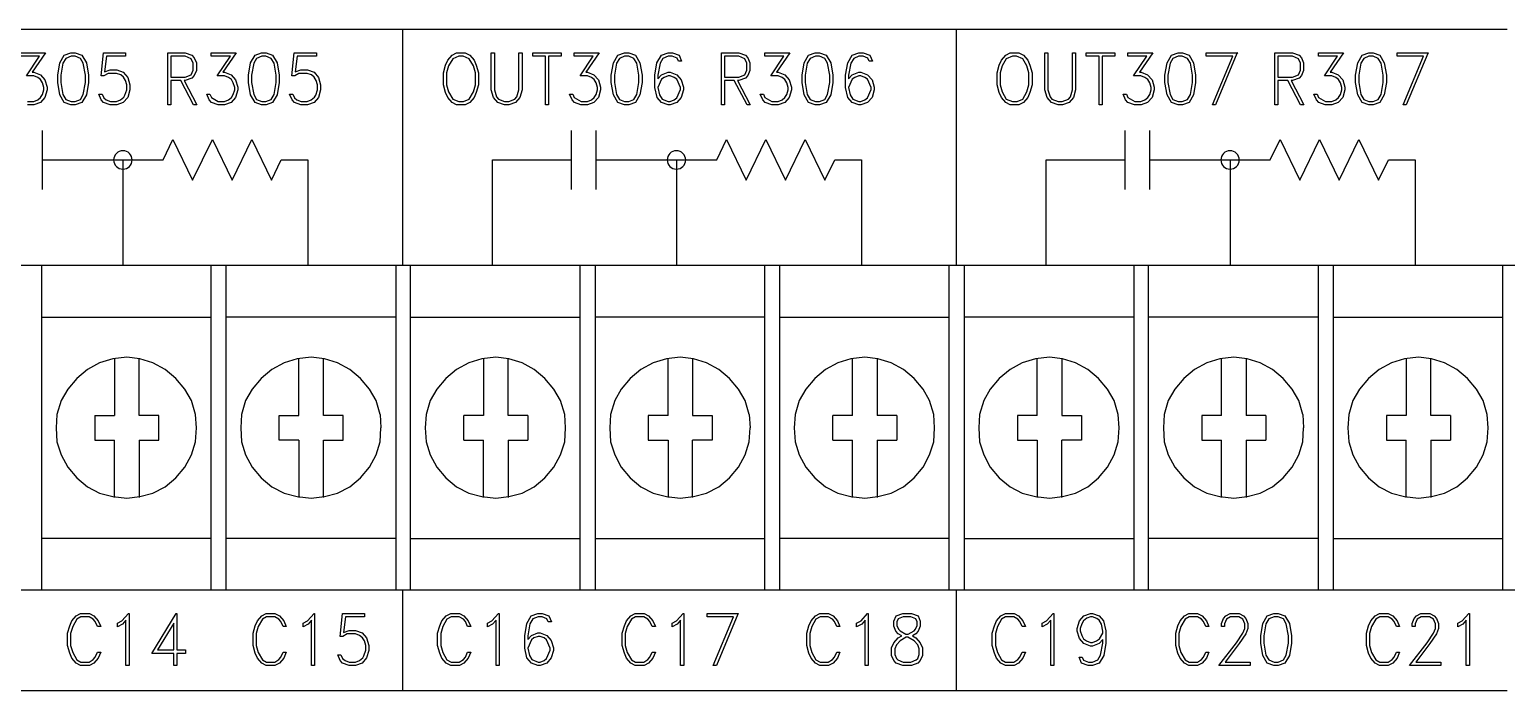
# Model space of a CAD drawing. Extents: x 3.4 to 20.6, y 5.2 to 12.5.
# Drawn here: x 8.953 to 11.954, y 7.528 to 8.871 of the extents above; entities that cross this region are included whole.
import ezdxf

# ---------------------------------------------------------------- set-up
doc = ezdxf.new("R2010")
doc.units = 0
doc.header["$MEASUREMENT"] = 0
doc.layers.get('0').update_dxf_attribs({"linetype": 'CONTINUOUS'})

msp = doc.modelspace()

# ---------------------------------------------------------------- linework, layer by layer
for points in [[(11.9555, 8.8712), (11.8658, 8.8712), (11.7732, 8.8712), (11.678, 8.8712), (11.5802, 8.8712), (11.4799, 8.8712), (11.3772, 8.8712), (11.2723, 8.8712), (11.1651, 8.8712), (11.0559, 8.8712), (10.9447, 8.8712), (10.8316, 8.8712), (10.7167, 8.8712), (10.6002, 8.8712), (10.482, 8.8712), (10.3624, 8.8712), (10.2413, 8.8712), (10.119, 8.8712), (9.9955, 8.8712), (9.8709, 8.8712), (9.6188, 8.8712), (9.3636, 8.8712), (9.1059, 8.8712), (8.5867, 8.8712)], [(9.7112, 8.3917), (9.7112, 8.8712)], [(10.8362, 8.3917), (10.8362, 8.8712)], [(8.9342, 8.8239), (8.9851, 8.8239), (8.958, 8.7844), (8.9613, 8.7844), (8.9746, 8.7793), (8.9837, 8.769), (8.9881, 8.7537), (8.9881, 8.7485)], [(8.9484, 8.725), (8.9611, 8.725), (8.9693, 8.7283), (8.9751, 8.7327), (8.979, 8.7393), (8.9818, 8.7488), (8.9818, 8.7534), (8.979, 8.7629), (8.9751, 8.7696), (8.9693, 8.7739), (8.9611, 8.7772), (8.9462, 8.7772), (8.973, 8.8168), (8.9342, 8.8168)], [(9.0723, 8.7633), (9.068, 8.7383), (9.0589, 8.723), (9.0455, 8.7179), (9.0365, 8.7179), (9.0231, 8.723), (9.0141, 8.7383), (9.0097, 8.7633), (9.0097, 8.7785), (9.0141, 8.8034), (9.0231, 8.8188), (9.0365, 8.8239), (9.0455, 8.8239), (9.0589, 8.8188), (9.068, 8.8034), (9.0723, 8.7785), (9.0723, 8.7633)], [(9.066, 8.7636), (9.066, 8.7781), (9.0616, 8.8026), (9.0558, 8.8126), (9.0452, 8.8168), (9.0368, 8.8168), (9.0262, 8.8126), (9.0204, 8.8026), (9.016, 8.7781), (9.016, 8.7636), (9.0204, 8.7392), (9.0262, 8.7292), (9.0368, 8.725), (9.0452, 8.725), (9.0558, 8.7292), (9.0616, 8.7392), (9.066, 8.7636)], [(9.1564, 8.7485), (9.152, 8.7332), (9.143, 8.723), (9.1296, 8.7179), (9.1164, 8.7179), (9.1031, 8.723), (9.0984, 8.7282), (9.0933, 8.7399), (9.0998, 8.7399), (9.1032, 8.7321), (9.1084, 8.7283), (9.1167, 8.725), (9.1294, 8.725), (9.1373, 8.728), (9.1439, 8.7334), (9.1464, 8.7376), (9.1501, 8.7488), (9.1501, 8.7584), (9.1473, 8.7678), (9.1435, 8.7745), (9.1377, 8.7789), (9.1294, 8.7821), (9.1124, 8.7821), (9.1038, 8.7772), (9.0981, 8.7772), (9.1027, 8.8239), (9.1478, 8.8239), (9.1478, 8.8168), (9.1088, 8.8168), (9.1048, 8.785), (9.1164, 8.7893), (9.1296, 8.7893), (9.143, 8.7843), (9.152, 8.7739), (9.1564, 8.7587), (9.1564, 8.7485)], [(9.2923, 8.7179), (9.2856, 8.7179), (9.2597, 8.7673), (9.2396, 8.7673), (9.2396, 8.7179), (9.2334, 8.7179), (9.2334, 8.8239), (9.2691, 8.8239), (9.2824, 8.8188), (9.2871, 8.8137), (9.2915, 8.8033), (9.2915, 8.7879), (9.2871, 8.7776), (9.2824, 8.7724), (9.2691, 8.7673), (9.2664, 8.7673), (9.2923, 8.7179)], [(9.2853, 8.7885), (9.2853, 8.8027), (9.2812, 8.8119), (9.2688, 8.8168), (9.2396, 8.8168), (9.2396, 8.7745), (9.2688, 8.7745), (9.2812, 8.7793), (9.2853, 8.7885)], [(9.3757, 8.7485), (9.3713, 8.7332), (9.3622, 8.723), (9.3489, 8.7179), (9.3357, 8.7179), (9.3224, 8.723), (9.3177, 8.7282), (9.3126, 8.7399), (9.3191, 8.7399), (9.3221, 8.733), (9.3361, 8.725), (9.3487, 8.725), (9.3569, 8.7283), (9.3627, 8.7327), (9.3666, 8.7393), (9.3694, 8.7488), (9.3694, 8.7534), (9.3666, 8.7629), (9.3627, 8.7696), (9.3569, 8.7739), (9.3487, 8.7772), (9.3338, 8.7772), (9.3606, 8.8168), (9.3218, 8.8168), (9.3218, 8.8239), (9.3727, 8.8239), (9.3456, 8.7844), (9.3489, 8.7844), (9.3622, 8.7793), (9.3713, 8.769), (9.3757, 8.7537), (9.3757, 8.7485)], [(9.4599, 8.7633), (9.4556, 8.7383), (9.4465, 8.723), (9.4331, 8.7179), (9.4242, 8.7179), (9.4107, 8.723), (9.4017, 8.7383), (9.3974, 8.7633), (9.3974, 8.7785), (9.4017, 8.8034), (9.4107, 8.8188), (9.4242, 8.8239), (9.4331, 8.8239), (9.4465, 8.8188), (9.4556, 8.8034), (9.4599, 8.7785), (9.4599, 8.7633)], [(9.4536, 8.7636), (9.4536, 8.7781), (9.4493, 8.8026), (9.4435, 8.8126), (9.4328, 8.8168), (9.4245, 8.8168), (9.4138, 8.8126), (9.408, 8.8026), (9.4036, 8.7781), (9.4036, 8.7636), (9.408, 8.7392), (9.4138, 8.7292), (9.4245, 8.725), (9.4328, 8.725), (9.4435, 8.7292), (9.4493, 8.7392), (9.4536, 8.7636)], [(9.544, 8.7485), (9.5396, 8.7332), (9.5306, 8.723), (9.5173, 8.7179), (9.504, 8.7179), (9.4907, 8.723), (9.486, 8.7282), (9.4809, 8.7399), (9.4874, 8.7399), (9.4908, 8.7321), (9.496, 8.7283), (9.5043, 8.725), (9.517, 8.725), (9.5249, 8.728), (9.5316, 8.7334), (9.534, 8.7376), (9.5378, 8.7488), (9.5378, 8.7584), (9.5349, 8.7678), (9.5311, 8.7745), (9.5253, 8.7789), (9.517, 8.7821), (9.5001, 8.7821), (9.4914, 8.7772), (9.4858, 8.7772), (9.4903, 8.8239), (9.5354, 8.8239), (9.5354, 8.8168), (9.4964, 8.8168), (9.4924, 8.785), (9.504, 8.7893), (9.5173, 8.7893), (9.5306, 8.7843), (9.5396, 8.7739), (9.544, 8.7587), (9.544, 8.7485)], [(9.8648, 8.7584), (9.8603, 8.7433), (9.856, 8.7331), (9.8471, 8.723), (9.8381, 8.7179), (9.8203, 8.7179), (9.8113, 8.723), (9.8024, 8.7331), (9.7981, 8.7433), (9.7937, 8.7584), (9.7937, 8.7834), (9.7981, 8.7985), (9.8024, 8.8087), (9.8113, 8.8188), (9.8203, 8.8239), (9.8381, 8.8239), (9.8471, 8.8188), (9.856, 8.8087), (9.8603, 8.7985), (9.8648, 8.7834), (9.8648, 8.7584)], [(9.8585, 8.7587), (9.8585, 8.7831), (9.8544, 8.7975), (9.8459, 8.8119), (9.8334, 8.8168), (9.825, 8.8168), (9.8125, 8.8119), (9.8042, 8.7975), (9.7999, 8.7831), (9.7999, 8.7587), (9.8042, 8.7443), (9.8125, 8.7299), (9.825, 8.725), (9.8344, 8.725), (9.8459, 8.7299), (9.8544, 8.7443), (9.8585, 8.7587)], [(9.9534, 8.7485), (9.9489, 8.7332), (9.9399, 8.723), (9.9266, 8.7179), (9.9177, 8.7179), (9.9043, 8.723), (9.8953, 8.7332), (9.8909, 8.7485), (9.8909, 8.8239), (9.8971, 8.8239), (9.8971, 8.7488), (9.9014, 8.7344), (9.9053, 8.7299), (9.9179, 8.725), (9.9263, 8.725), (9.9389, 8.7299), (9.9429, 8.7344), (9.9471, 8.7488), (9.9471, 8.8239), (9.9534, 8.8239), (9.9534, 8.7485)], [(10.0332, 8.8168), (10.0072, 8.8168), (10.0072, 8.7179), (10.001, 8.7179), (10.001, 8.8168), (9.975, 8.8168), (9.975, 8.8239), (10.0332, 8.8239), (10.0332, 8.8168)], [(10.1131, 8.7485), (10.1087, 8.7332), (10.0996, 8.723), (10.0863, 8.7179), (10.0731, 8.7179), (10.0597, 8.723), (10.055, 8.7282), (10.05, 8.7399), (10.0565, 8.7399), (10.0594, 8.733), (10.0734, 8.725), (10.0861, 8.725), (10.0943, 8.7283), (10.1001, 8.7327), (10.104, 8.7393), (10.1068, 8.7488), (10.1068, 8.7534), (10.104, 8.7629), (10.1001, 8.7696), (10.0943, 8.7739), (10.0861, 8.7772), (10.0712, 8.7772), (10.098, 8.8168), (10.0592, 8.8168), (10.0592, 8.8239), (10.1101, 8.8239), (10.083, 8.7844), (10.0863, 8.7844), (10.0996, 8.7793), (10.1087, 8.769), (10.1131, 8.7537), (10.1131, 8.7485)], [(10.1973, 8.7633), (10.193, 8.7383), (10.1839, 8.723), (10.1705, 8.7179), (10.1615, 8.7179), (10.1481, 8.723), (10.1391, 8.7383), (10.1347, 8.7633), (10.1347, 8.7785), (10.1391, 8.8034), (10.1481, 8.8188), (10.1615, 8.8239), (10.1705, 8.8239), (10.1839, 8.8188), (10.193, 8.8034), (10.1973, 8.7785), (10.1973, 8.7633)], [(10.191, 8.7636), (10.191, 8.7781), (10.1866, 8.8026), (10.1808, 8.8126), (10.1702, 8.8168), (10.1618, 8.8168), (10.1512, 8.8126), (10.1454, 8.8026), (10.141, 8.7781), (10.141, 8.7636), (10.1454, 8.7392), (10.1512, 8.7292), (10.1618, 8.725), (10.1702, 8.725), (10.1808, 8.7292), (10.1866, 8.7392), (10.191, 8.7636)], [(10.2814, 8.7485), (10.277, 8.7332), (10.268, 8.723), (10.2546, 8.7179), (10.25, 8.7179), (10.2367, 8.723), (10.2277, 8.7332), (10.2233, 8.7534), (10.2233, 8.7785), (10.2275, 8.8034), (10.2366, 8.8188), (10.25, 8.8239), (10.259, 8.8239), (10.2726, 8.8188), (10.2777, 8.8068), (10.2712, 8.8068), (10.2685, 8.8129), (10.2587, 8.8168), (10.2503, 8.8168), (10.2397, 8.8126), (10.2339, 8.8026), (10.2295, 8.7781), (10.2295, 8.7711), (10.2367, 8.7793), (10.25, 8.7844), (10.2546, 8.7844), (10.268, 8.7793), (10.277, 8.769), (10.2814, 8.7537), (10.2814, 8.7485)], [(10.4173, 8.7179), (10.4106, 8.7179), (10.3847, 8.7673), (10.3646, 8.7673), (10.3646, 8.7179), (10.3584, 8.7179), (10.3584, 8.8239), (10.3941, 8.8239), (10.4074, 8.8188), (10.4121, 8.8137), (10.4165, 8.8033), (10.4165, 8.7879), (10.4121, 8.7776), (10.4074, 8.7724), (10.3941, 8.7673), (10.3914, 8.7673), (10.4173, 8.7179)], [(10.4103, 8.7885), (10.4103, 8.8027), (10.4061, 8.8119), (10.3938, 8.8168), (10.3646, 8.8168), (10.3646, 8.7745), (10.3938, 8.7745), (10.4061, 8.7793), (10.4103, 8.7885)], [(10.5007, 8.7485), (10.4963, 8.7332), (10.4872, 8.723), (10.4739, 8.7179), (10.4607, 8.7179), (10.4474, 8.723), (10.4426, 8.7282), (10.4376, 8.7399), (10.4441, 8.7399), (10.447, 8.733), (10.4611, 8.725), (10.4737, 8.725), (10.4819, 8.7283), (10.4877, 8.7327), (10.4916, 8.7393), (10.4944, 8.7488), (10.4944, 8.7534), (10.4916, 8.7629), (10.4877, 8.7696), (10.4819, 8.7739), (10.4737, 8.7772), (10.4588, 8.7772), (10.4856, 8.8168), (10.4468, 8.8168), (10.4468, 8.8239), (10.4977, 8.8239), (10.4706, 8.7844), (10.4739, 8.7844), (10.4872, 8.7793), (10.4963, 8.769), (10.5007, 8.7537), (10.5007, 8.7485)], [(10.5849, 8.7633), (10.5806, 8.7383), (10.5715, 8.723), (10.5581, 8.7179), (10.5491, 8.7179), (10.5357, 8.723), (10.5267, 8.7383), (10.5224, 8.7633), (10.5224, 8.7785), (10.5267, 8.8034), (10.5357, 8.8188), (10.5491, 8.8239), (10.5581, 8.8239), (10.5715, 8.8188), (10.5806, 8.8034), (10.5849, 8.7785), (10.5849, 8.7633)], [(10.5786, 8.7636), (10.5786, 8.7781), (10.5743, 8.8026), (10.5685, 8.8126), (10.5578, 8.8168), (10.5494, 8.8168), (10.5388, 8.8126), (10.533, 8.8026), (10.5286, 8.7781), (10.5286, 8.7636), (10.533, 8.7392), (10.5388, 8.7292), (10.5494, 8.725), (10.5578, 8.725), (10.5685, 8.7292), (10.5743, 8.7392), (10.5786, 8.7636)], [(10.669, 8.7485), (10.6646, 8.7332), (10.6556, 8.723), (10.6422, 8.7179), (10.6377, 8.7179), (10.6243, 8.723), (10.6153, 8.7332), (10.6109, 8.7534), (10.6109, 8.7785), (10.6152, 8.8034), (10.6242, 8.8188), (10.6377, 8.8239), (10.6466, 8.8239), (10.6602, 8.8188), (10.6654, 8.8068), (10.6588, 8.8068), (10.6561, 8.8129), (10.6463, 8.8168), (10.6379, 8.8168), (10.6273, 8.8126), (10.6215, 8.8026), (10.6171, 8.7781), (10.6171, 8.7711), (10.6243, 8.7793), (10.6377, 8.7844), (10.6422, 8.7844), (10.6556, 8.7793), (10.6646, 8.769), (10.669, 8.7537), (10.669, 8.7485)], [(10.9898, 8.7584), (10.9853, 8.7433), (10.981, 8.7331), (10.9721, 8.723), (10.9631, 8.7179), (10.9453, 8.7179), (10.9363, 8.723), (10.9274, 8.7331), (10.9231, 8.7433), (10.9187, 8.7584), (10.9187, 8.7834), (10.9231, 8.7985), (10.9274, 8.8087), (10.9363, 8.8188), (10.9453, 8.8239), (10.9631, 8.8239), (10.9721, 8.8188), (10.981, 8.8087), (10.9853, 8.7985), (10.9898, 8.7834), (10.9898, 8.7584)], [(10.9835, 8.7587), (10.9835, 8.7831), (10.9794, 8.7975), (10.9709, 8.8119), (10.9584, 8.8168), (10.95, 8.8168), (10.9375, 8.8119), (10.9292, 8.7975), (10.9249, 8.7831), (10.9249, 8.7587), (10.9292, 8.7443), (10.9375, 8.7299), (10.95, 8.725), (10.9594, 8.725), (10.9709, 8.7299), (10.9794, 8.7443), (10.9835, 8.7587)], [(11.0784, 8.7485), (11.0739, 8.7332), (11.0649, 8.723), (11.0516, 8.7179), (11.0427, 8.7179), (11.0293, 8.723), (11.0203, 8.7332), (11.0159, 8.7485), (11.0159, 8.8239), (11.0221, 8.8239), (11.0221, 8.7488), (11.0264, 8.7344), (11.0303, 8.7299), (11.0429, 8.725), (11.0513, 8.725), (11.0639, 8.7299), (11.0679, 8.7344), (11.0721, 8.7488), (11.0721, 8.8239), (11.0784, 8.8239), (11.0784, 8.7485)], [(11.1582, 8.8168), (11.1322, 8.8168), (11.1322, 8.7179), (11.126, 8.7179), (11.126, 8.8168), (11.1, 8.8168), (11.1, 8.8239), (11.1582, 8.8239), (11.1582, 8.8168)], [(11.2381, 8.7485), (11.2337, 8.7332), (11.2246, 8.723), (11.2113, 8.7179), (11.1981, 8.7179), (11.1847, 8.723), (11.18, 8.7282), (11.175, 8.7399), (11.1815, 8.7399), (11.1844, 8.733), (11.1984, 8.725), (11.2111, 8.725), (11.2193, 8.7283), (11.2251, 8.7327), (11.229, 8.7393), (11.2318, 8.7488), (11.2318, 8.7534), (11.229, 8.7629), (11.2251, 8.7696), (11.2193, 8.7739), (11.2111, 8.7772), (11.1962, 8.7772), (11.223, 8.8168), (11.1842, 8.8168), (11.1842, 8.8239), (11.2351, 8.8239), (11.208, 8.7844), (11.2113, 8.7844), (11.2246, 8.7793), (11.2337, 8.769), (11.2381, 8.7537), (11.2381, 8.7485)], [(11.3223, 8.7633), (11.318, 8.7383), (11.3089, 8.723), (11.2955, 8.7179), (11.2865, 8.7179), (11.2731, 8.723), (11.2641, 8.7383), (11.2597, 8.7633), (11.2597, 8.7785), (11.2641, 8.8034), (11.2731, 8.8188), (11.2865, 8.8239), (11.2955, 8.8239), (11.3089, 8.8188), (11.318, 8.8034), (11.3223, 8.7785), (11.3223, 8.7633)], [(11.316, 8.7636), (11.316, 8.7781), (11.3116, 8.8026), (11.3058, 8.8126), (11.2952, 8.8168), (11.2868, 8.8168), (11.2762, 8.8126), (11.2704, 8.8026), (11.266, 8.7781), (11.266, 8.7636), (11.2704, 8.7392), (11.2762, 8.7292), (11.2868, 8.725), (11.2952, 8.725), (11.3058, 8.7292), (11.3116, 8.7392), (11.316, 8.7636)], [(11.4078, 8.8239), (11.4063, 8.8221), (11.3628, 8.7179), (11.3563, 8.7179), (11.3976, 8.8168), (11.3439, 8.8168), (11.3439, 8.8239), (11.4078, 8.8239)], [(11.5423, 8.7179), (11.5356, 8.7179), (11.5097, 8.7673), (11.4896, 8.7673), (11.4896, 8.7179), (11.4834, 8.7179), (11.4834, 8.8239), (11.5191, 8.8239), (11.5324, 8.8188), (11.5371, 8.8137), (11.5415, 8.8033), (11.5415, 8.7879), (11.5371, 8.7776), (11.5324, 8.7724), (11.5191, 8.7673), (11.5164, 8.7673), (11.5423, 8.7179)], [(11.5353, 8.7885), (11.5353, 8.8027), (11.5312, 8.8119), (11.5188, 8.8168), (11.4896, 8.8168), (11.4896, 8.7745), (11.5188, 8.7745), (11.5312, 8.7793), (11.5353, 8.7885)], [(11.6257, 8.7485), (11.6213, 8.7332), (11.6122, 8.723), (11.5989, 8.7179), (11.5857, 8.7179), (11.5724, 8.723), (11.5677, 8.7282), (11.5626, 8.7399), (11.5691, 8.7399), (11.572, 8.733), (11.5861, 8.725), (11.5987, 8.725), (11.6069, 8.7283), (11.6127, 8.7327), (11.6166, 8.7393), (11.6194, 8.7488), (11.6194, 8.7534), (11.6166, 8.7629), (11.6127, 8.7696), (11.6069, 8.7739), (11.5987, 8.7772), (11.5838, 8.7772), (11.6106, 8.8168), (11.5718, 8.8168), (11.5718, 8.8239), (11.6227, 8.8239), (11.5956, 8.7844), (11.5989, 8.7844), (11.6122, 8.7793), (11.6213, 8.769), (11.6257, 8.7537), (11.6257, 8.7485)], [(11.7099, 8.7633), (11.7056, 8.7383), (11.6965, 8.723), (11.6831, 8.7179), (11.6742, 8.7179), (11.6607, 8.723), (11.6517, 8.7383), (11.6474, 8.7633), (11.6474, 8.7785), (11.6517, 8.8034), (11.6607, 8.8188), (11.6742, 8.8239), (11.6831, 8.8239), (11.6965, 8.8188), (11.7056, 8.8034), (11.7099, 8.7785), (11.7099, 8.7633)], [(11.7036, 8.7636), (11.7036, 8.7781), (11.6993, 8.8026), (11.6935, 8.8126), (11.6828, 8.8168), (11.6745, 8.8168), (11.6638, 8.8126), (11.658, 8.8026), (11.6536, 8.7781), (11.6536, 8.7636), (11.658, 8.7392), (11.6638, 8.7292), (11.6745, 8.725), (11.6828, 8.725), (11.6935, 8.7292), (11.6993, 8.7392), (11.7036, 8.7636)], [(11.7954, 8.8239), (11.7939, 8.8221), (11.7504, 8.7179), (11.7439, 8.7179), (11.7852, 8.8168), (11.7315, 8.8168), (11.7315, 8.8239), (11.7954, 8.8239)], [(10.2751, 8.749), (10.2751, 8.7533), (10.2678, 8.7701), (10.2627, 8.7739), (10.2544, 8.7772), (10.2503, 8.7772), (10.242, 8.7739), (10.2368, 8.7701), (10.2295, 8.7534), (10.2328, 8.7382), (10.2378, 8.7299), (10.2503, 8.725), (10.2544, 8.725), (10.2627, 8.7283), (10.2678, 8.7321), (10.2751, 8.749)], [(10.6628, 8.749), (10.6628, 8.7533), (10.6555, 8.7701), (10.6503, 8.7739), (10.642, 8.7772), (10.6379, 8.7772), (10.6296, 8.7739), (10.6244, 8.7701), (10.6171, 8.7534), (10.6205, 8.7382), (10.6254, 8.7299), (10.6379, 8.725), (10.642, 8.725), (10.6503, 8.7283), (10.6555, 8.7321), (10.6628, 8.749)], [(8.9881, 8.7485), (8.9837, 8.7332), (8.9746, 8.723), (8.9613, 8.7179), (8.9481, 8.7179)], [(8.9784, 8.666), (8.9784, 8.546)], [(8.9784, 8.606), (9.224, 8.606), (9.244, 8.6473), (9.284, 8.5648), (9.324, 8.6473), (9.364, 8.5648), (9.404, 8.6473), (9.444, 8.5648), (9.464, 8.606), (9.5182, 8.606), (9.5182, 8.3917)], [(10.0534, 8.666), (10.0534, 8.546)], [(10.1034, 8.666), (10.1034, 8.546)], [(10.1034, 8.606), (10.349, 8.606), (10.369, 8.6473), (10.409, 8.5648), (10.449, 8.6473), (10.489, 8.5648), (10.529, 8.6473), (10.569, 8.5648), (10.589, 8.606), (10.6432, 8.606), (10.6432, 8.3917)], [(11.1784, 8.666), (11.1784, 8.546)], [(11.2284, 8.666), (11.2284, 8.546)], [(11.2284, 8.606), (11.474, 8.606), (11.494, 8.6473), (11.534, 8.5648), (11.574, 8.6473), (11.614, 8.5648), (11.654, 8.6473), (11.694, 8.5648), (11.714, 8.606), (11.7682, 8.606), (11.7682, 8.3917)], [(9.1421, 8.606), (9.1421, 8.3917)], [(9.8932, 8.3917), (9.8932, 8.606), (10.0534, 8.606)], [(10.2671, 8.606), (10.2671, 8.3917)], [(11.0182, 8.3917), (11.0182, 8.606), (11.1784, 8.606)], [(11.3921, 8.606), (11.3921, 8.3917)], [(13.4617, 7.7317), (13.4617, 8.3917), (3.7117, 8.3917), (3.7117, 7.7317)], [(8.9767, 8.3917), (8.9767, 7.7317)], [(9.3217, 7.7317), (9.3217, 8.3917)], [(9.3517, 8.3917), (9.3517, 7.7317)], [(9.6967, 8.3917), (9.6967, 7.7317)], [(9.7267, 7.7317), (9.7267, 8.3917)], [(10.0717, 7.7317), (10.0717, 8.3917)], [(10.1017, 8.3917), (10.1017, 7.7317)], [(10.4467, 7.7317), (10.4467, 8.3917)], [(10.4767, 8.3917), (10.4767, 7.7317)], [(10.8217, 7.7317), (10.8217, 8.3917)], [(10.8517, 8.3917), (10.8517, 7.7317)], [(11.1967, 8.3917), (11.1967, 7.7317)], [(11.2267, 7.7317), (11.2267, 8.3917)], [(11.5717, 7.7317), (11.5717, 8.3917)], [(11.6017, 8.3917), (11.6017, 7.7317)], [(11.9467, 7.7317), (11.9467, 8.3917)], [(8.9767, 8.2867), (9.3217, 8.2867)], [(9.6967, 8.2867), (9.3517, 8.2867)], [(9.7267, 8.2867), (10.0717, 8.2867)], [(10.4467, 8.2867), (10.1017, 8.2867)], [(10.4767, 8.2867), (10.8217, 8.2867)], [(11.1967, 8.2867), (10.8517, 8.2867)], [(11.5717, 8.2867), (11.2267, 8.2867)], [(11.6017, 8.2867), (11.9467, 8.2867)], [(9.2917, 8.0617), (9.29, 8.0883), (9.2817, 8.1167), (9.2683, 8.14), (9.25, 8.1617), (9.2283, 8.18), (9.2033, 8.1933), (9.1767, 8.2017), (9.15, 8.205), (9.1217, 8.2017), (9.095, 8.1933), (9.07, 8.18), (9.0483, 8.1617), (9.03, 8.14), (9.0167, 8.1167), (9.0083, 8.0883), (9.0067, 8.0617), (9.0083, 8.0333), (9.0167, 8.0067), (9.03, 7.9817), (9.0483, 7.96), (9.07, 7.9417), (9.095, 7.9283), (9.1217, 7.9217), (9.15, 7.9183), (9.1767, 7.9217), (9.2033, 7.9283), (9.2283, 7.9417), (9.25, 7.96), (9.2683, 7.9817), (9.2817, 8.0067), (9.29, 8.0333), (9.2917, 8.0617)], [(9.125, 8.2017), (9.125, 8.0867)], [(9.175, 8.0367), (9.215, 8.0367), (9.215, 8.0867), (9.175, 8.0867), (9.175, 8.2017)], [(9.665, 8.0883), (9.6567, 8.1167), (9.6433, 8.14), (9.625, 8.1617), (9.6033, 8.18), (9.5783, 8.1933), (9.5517, 8.2017), (9.525, 8.205), (9.4967, 8.2017), (9.47, 8.1933), (9.445, 8.18), (9.4233, 8.1617), (9.405, 8.14), (9.3917, 8.1167), (9.3833, 8.0883), (9.3817, 8.0617), (9.3833, 8.0333), (9.3917, 8.0067), (9.405, 7.9817), (9.4233, 7.96), (9.445, 7.9417), (9.47, 7.9283), (9.4967, 7.9217), (9.525, 7.9183), (9.5517, 7.9217), (9.5783, 7.9283), (9.6033, 7.9417), (9.625, 7.96), (9.6433, 7.9817), (9.6567, 8.0067), (9.665, 8.0333), (9.6667, 8.0617)], [(9.5, 8.0867), (9.5, 8.2017)], [(9.55, 8.0367), (9.59, 8.0367), (9.59, 8.0867), (9.55, 8.0867), (9.55, 8.2017)], [(10.0417, 8.0617), (10.04, 8.0883), (10.0317, 8.1167), (10.0183, 8.14), (10, 8.1617), (9.9783, 8.18), (9.9533, 8.1933), (9.9267, 8.2017), (9.9, 8.205), (9.8717, 8.2017), (9.845, 8.1933), (9.82, 8.18), (9.7983, 8.1617), (9.78, 8.14), (9.7667, 8.1167), (9.7583, 8.0883), (9.7567, 8.0617), (9.7583, 8.0333), (9.7667, 8.0067), (9.78, 7.9817), (9.7983, 7.96), (9.82, 7.9417), (9.845, 7.9283), (9.8717, 7.9217), (9.9, 7.9183), (9.9267, 7.9217), (9.9533, 7.9283), (9.9783, 7.9417), (10, 7.96), (10.0183, 7.9817), (10.0317, 8.0067), (10.04, 8.0333), (10.0417, 8.0617)], [(9.875, 8.2017), (9.875, 8.0867)], [(9.925, 8.0867), (9.925, 8.2017)], [(10.415, 8.0883), (10.4067, 8.1167), (10.3933, 8.14), (10.375, 8.1617), (10.3533, 8.18), (10.3283, 8.1933), (10.3017, 8.2017), (10.275, 8.205), (10.2467, 8.2017), (10.22, 8.1933), (10.195, 8.18), (10.1733, 8.1617), (10.155, 8.14), (10.1417, 8.1167), (10.1333, 8.0883), (10.1317, 8.0617), (10.1333, 8.0333), (10.1417, 8.0067), (10.155, 7.9817), (10.1733, 7.96), (10.195, 7.9417), (10.22, 7.9283), (10.2467, 7.9217), (10.275, 7.9183), (10.3017, 7.9217), (10.3283, 7.9283), (10.3533, 7.9417), (10.375, 7.96), (10.3933, 7.9817), (10.4067, 8.0067), (10.415, 8.0333), (10.4167, 8.0617)], [(10.25, 8.0867), (10.25, 8.2017)], [(10.3, 8.2017), (10.3, 8.0867)], [(10.7917, 8.0617), (10.79, 8.0883), (10.7817, 8.1167), (10.7683, 8.14), (10.75, 8.1617), (10.7283, 8.18), (10.7033, 8.1933), (10.6767, 8.2017), (10.65, 8.205), (10.6217, 8.2017), (10.595, 8.1933), (10.57, 8.18), (10.5483, 8.1617), (10.53, 8.14), (10.5167, 8.1167), (10.5083, 8.0883), (10.5067, 8.0617), (10.5083, 8.0333), (10.5167, 8.0067), (10.53, 7.9817), (10.5483, 7.96), (10.57, 7.9417), (10.595, 7.9283), (10.6217, 7.9217), (10.65, 7.9183), (10.6767, 7.9217), (10.7033, 7.9283), (10.7283, 7.9417), (10.75, 7.96), (10.7683, 7.9817), (10.7817, 8.0067), (10.79, 8.0333), (10.7917, 8.0617)], [(10.625, 8.0867), (10.625, 8.2017)], [(10.675, 8.2017), (10.675, 8.0867)], [(11.1667, 8.0617), (11.165, 8.0883), (11.1567, 8.1167), (11.1433, 8.14), (11.125, 8.1617), (11.1033, 8.18), (11.0783, 8.1933), (11.0517, 8.2017), (11.025, 8.205), (10.9967, 8.2017), (10.97, 8.1933), (10.945, 8.18), (10.9233, 8.1617), (10.905, 8.14), (10.8917, 8.1167), (10.8833, 8.0883), (10.8817, 8.0617), (10.8833, 8.0333), (10.8917, 8.0067), (10.905, 7.9817), (10.9233, 7.96), (10.945, 7.9417), (10.97, 7.9283), (10.9967, 7.9217), (11.025, 7.9183), (11.0517, 7.9217), (11.0783, 7.9283), (11.1033, 7.9417), (11.125, 7.96), (11.1433, 7.9817), (11.1567, 8.0067), (11.165, 8.0333), (11.1667, 8.0617)], [(11, 8.0867), (11, 8.2017)], [(11.05, 8.2017), (11.05, 8.0867)], [(11.54, 8.0883), (11.5317, 8.1167), (11.5183, 8.14), (11.5, 8.1617), (11.4783, 8.18), (11.4533, 8.1933), (11.4267, 8.2017), (11.4, 8.205), (11.3717, 8.2017), (11.345, 8.1933), (11.32, 8.18), (11.2983, 8.1617), (11.28, 8.14), (11.2667, 8.1167), (11.2583, 8.0883), (11.2567, 8.0617), (11.2583, 8.0333), (11.2667, 8.0067), (11.28, 7.9817), (11.2983, 7.96), (11.32, 7.9417), (11.345, 7.9283), (11.3717, 7.9217), (11.4, 7.9183), (11.4267, 7.9217), (11.4533, 7.9283), (11.4783, 7.9417), (11.5, 7.96), (11.5183, 7.9817), (11.5317, 8.0067), (11.54, 8.0333)], [(11.375, 8.0867), (11.375, 8.2017)], [(11.425, 8.2017), (11.425, 8.0867)], [(11.9167, 8.0617), (11.915, 8.0883), (11.9067, 8.1167), (11.8933, 8.14), (11.875, 8.1617), (11.8533, 8.18), (11.8283, 8.1933), (11.8017, 8.2017), (11.775, 8.205), (11.7467, 8.2017), (11.72, 8.1933), (11.695, 8.18), (11.6733, 8.1617), (11.655, 8.14), (11.6417, 8.1167), (11.6333, 8.0883), (11.6317, 8.0617), (11.6333, 8.0333), (11.6417, 8.0067), (11.655, 7.9817), (11.6733, 7.96), (11.695, 7.9417), (11.72, 7.9283), (11.7467, 7.9217), (11.775, 7.9183), (11.8017, 7.9217), (11.8283, 7.9283), (11.8533, 7.9417), (11.875, 7.96), (11.8933, 7.9817), (11.9067, 8.0067), (11.915, 8.0333), (11.9167, 8.0617)], [(11.75, 8.2017), (11.75, 8.0867)], [(11.84, 8.0867), (11.8, 8.0867), (11.8, 8.2017)], [(9.085, 8.0867), (9.085, 8.0367), (9.125, 8.0367)], [(9.085, 8.0867), (9.125, 8.0867)], [(9.5, 8.0367), (9.46, 8.0367), (9.46, 8.0867)], [(9.46, 8.0867), (9.5, 8.0867)], [(9.665, 8.0883), (9.6667, 8.0617)], [(9.835, 8.0367), (9.835, 8.0867)], [(9.875, 8.0867), (9.835, 8.0867)], [(9.965, 8.0867), (9.925, 8.0867)], [(9.965, 8.0867), (9.965, 8.0367)], [(10.25, 8.0867), (10.21, 8.0867)], [(10.21, 8.0867), (10.21, 8.0367), (10.25, 8.0367)], [(10.3, 8.0867), (10.34, 8.0867)], [(10.34, 8.0867), (10.34, 8.0367)], [(10.415, 8.0883), (10.4167, 8.0617)], [(10.585, 8.0367), (10.585, 8.0867)], [(10.625, 8.0867), (10.585, 8.0867)], [(10.715, 8.0867), (10.675, 8.0867)], [(10.715, 8.0867), (10.715, 8.0367)], [(11, 8.0867), (10.96, 8.0867)], [(10.96, 8.0867), (10.96, 8.0367), (11, 8.0367)], [(11.05, 8.0867), (11.09, 8.0867)], [(11.09, 8.0867), (11.09, 8.0367)], [(11.375, 8.0867), (11.335, 8.0867)], [(11.335, 8.0867), (11.335, 8.0367), (11.375, 8.0367)], [(11.465, 8.0867), (11.425, 8.0867)], [(11.465, 8.0867), (11.465, 8.0367)], [(11.54, 8.0883), (11.5417, 8.0617)], [(11.75, 8.0867), (11.71, 8.0867)], [(11.71, 8.0867), (11.71, 8.0367), (11.75, 8.0367)], [(11.84, 8.0867), (11.84, 8.0367)], [(11.54, 8.0333), (11.5417, 8.0617)], [(9.125, 7.92), (9.125, 8.0367)], [(9.175, 8.0367), (9.175, 7.92)], [(9.5, 8.0367), (9.5, 7.92)], [(9.55, 7.92), (9.55, 8.0367)], [(9.835, 8.0367), (9.875, 8.0367)], [(9.875, 7.92), (9.875, 8.0367)], [(9.925, 8.0367), (9.965, 8.0367)], [(9.925, 8.0367), (9.925, 7.92)], [(10.25, 8.0367), (10.25, 7.92)], [(10.34, 8.0367), (10.3, 8.0367)], [(10.3, 7.92), (10.3, 8.0367)], [(10.585, 8.0367), (10.625, 8.0367)], [(10.625, 7.92), (10.625, 8.0367)], [(10.675, 8.0367), (10.715, 8.0367)], [(10.675, 8.0367), (10.675, 7.92)], [(11, 8.0367), (11, 7.92)], [(11.05, 7.92), (11.05, 8.0367)], [(11.09, 8.0367), (11.05, 8.0367)], [(11.375, 7.92), (11.375, 8.0367)], [(11.425, 8.0367), (11.465, 8.0367)], [(11.425, 8.0367), (11.425, 7.92)], [(11.75, 7.92), (11.75, 8.0367)], [(11.8, 8.0367), (11.84, 8.0367)], [(11.8, 8.0367), (11.8, 7.92)], [(9.3217, 7.8367), (8.9767, 7.8367)], [(9.6967, 7.8367), (9.3517, 7.8367)], [(9.7267, 7.8367), (10.0717, 7.8367)], [(10.1017, 7.8367), (10.4467, 7.8367)], [(10.8217, 7.8367), (10.4767, 7.8367)], [(10.8517, 7.8367), (11.1967, 7.8367)], [(11.5717, 7.8367), (11.2267, 7.8367)], [(11.6017, 7.8367), (11.9467, 7.8367)], [(13.4617, 7.7317), (3.7117, 7.7317)], [(9.7112, 7.5275), (9.7112, 7.7317)], [(10.8362, 7.5275), (10.8362, 7.7317)], [(9.0972, 7.6052), (9.0921, 7.5934), (9.0833, 7.5833), (9.0742, 7.5782), (9.0564, 7.5782), (9.0474, 7.5833), (9.0385, 7.5934), (9.0342, 7.6036), (9.0297, 7.6187), (9.0297, 7.6437), (9.0342, 7.6588), (9.0385, 7.669), (9.0474, 7.6792), (9.0564, 7.6843), (9.0742, 7.6843), (9.0833, 7.6792), (9.0921, 7.669), (9.0972, 7.6573), (9.0907, 7.6573), (9.0861, 7.6676), (9.082, 7.6723), (9.0737, 7.6771), (9.0569, 7.6771), (9.0486, 7.6724), (9.0402, 7.6579), (9.036, 7.6434), (9.036, 7.619), (9.0402, 7.6046), (9.0486, 7.5901), (9.0569, 7.5854), (9.0737, 7.5854), (9.082, 7.5902), (9.0861, 7.5949), (9.0907, 7.6052), (9.0972, 7.6052)], [(9.1548, 7.5782), (9.1485, 7.5782), (9.1485, 7.6705), (9.1415, 7.6624), (9.1312, 7.6566), (9.1312, 7.6641), (9.1403, 7.6693), (9.1535, 7.6843), (9.1548, 7.6843), (9.1548, 7.5782)], [(9.2693, 7.6029), (9.252, 7.6029), (9.252, 7.5782), (9.2457, 7.5782), (9.2457, 7.6029), (9.2013, 7.6029), (9.2504, 7.6843), (9.252, 7.6843), (9.252, 7.6101), (9.2693, 7.6101), (9.2693, 7.6029)], [(9.4743, 7.6052), (9.4692, 7.5934), (9.4603, 7.5833), (9.4513, 7.5782), (9.4335, 7.5782), (9.4245, 7.5833), (9.4156, 7.5934), (9.4113, 7.6036), (9.4068, 7.6187), (9.4068, 7.6437), (9.4113, 7.6588), (9.4156, 7.669), (9.4245, 7.6792), (9.4335, 7.6843), (9.4513, 7.6843), (9.4603, 7.6792), (9.4692, 7.669), (9.4743, 7.6573), (9.4678, 7.6573), (9.4632, 7.6676), (9.4591, 7.6723), (9.4508, 7.6771), (9.434, 7.6771), (9.4257, 7.6724), (9.4173, 7.6579), (9.4131, 7.6434), (9.4131, 7.619), (9.4173, 7.6046), (9.4257, 7.5901), (9.434, 7.5854), (9.4508, 7.5854), (9.4591, 7.5902), (9.4632, 7.5949), (9.4678, 7.6052), (9.4743, 7.6052)], [(9.5319, 7.5782), (9.5256, 7.5782), (9.5256, 7.6705), (9.5186, 7.6624), (9.5083, 7.6566), (9.5083, 7.6641), (9.5173, 7.6693), (9.5306, 7.6843), (9.5319, 7.6843), (9.5319, 7.5782)], [(9.642, 7.6088), (9.6376, 7.5936), (9.6285, 7.5833), (9.6152, 7.5782), (9.602, 7.5782), (9.5887, 7.5833), (9.584, 7.5885), (9.5789, 7.6002), (9.5854, 7.6002), (9.5888, 7.5925), (9.594, 7.5887), (9.6022, 7.5854), (9.615, 7.5854), (9.6229, 7.5883), (9.6295, 7.5937), (9.632, 7.598), (9.6357, 7.6092), (9.6357, 7.6187), (9.6329, 7.6282), (9.629, 7.6348), (9.6232, 7.6392), (9.615, 7.6425), (9.598, 7.6425), (9.5894, 7.6375), (9.5837, 7.6375), (9.5882, 7.6843), (9.6334, 7.6843), (9.6334, 7.6771), (9.5943, 7.6771), (9.5904, 7.6453), (9.602, 7.6496), (9.6152, 7.6496), (9.6285, 7.6446), (9.6376, 7.6343), (9.642, 7.619), (9.642, 7.6088)], [(9.8493, 7.6052), (9.8442, 7.5934), (9.8353, 7.5833), (9.8263, 7.5782), (9.8085, 7.5782), (9.7995, 7.5833), (9.7906, 7.5934), (9.7863, 7.6036), (9.7818, 7.6187), (9.7818, 7.6437), (9.7863, 7.6588), (9.7906, 7.669), (9.7995, 7.6792), (9.8085, 7.6843), (9.8263, 7.6843), (9.8353, 7.6792), (9.8442, 7.669), (9.8493, 7.6573), (9.8428, 7.6573), (9.8382, 7.6676), (9.8341, 7.6723), (9.8258, 7.6771), (9.809, 7.6771), (9.8007, 7.6724), (9.7923, 7.6579), (9.7881, 7.6434), (9.7881, 7.619), (9.7923, 7.6046), (9.8007, 7.5901), (9.809, 7.5854), (9.8258, 7.5854), (9.8341, 7.5902), (9.8382, 7.5949), (9.8428, 7.6052), (9.8493, 7.6052)], [(9.9069, 7.5782), (9.9006, 7.5782), (9.9006, 7.6705), (9.8936, 7.6624), (9.8833, 7.6566), (9.8833, 7.6641), (9.8923, 7.6693), (9.9056, 7.6843), (9.9069, 7.6843), (9.9069, 7.5782)], [(10.017, 7.6088), (10.0126, 7.5936), (10.0035, 7.5833), (9.9902, 7.5782), (9.9856, 7.5782), (9.9723, 7.5833), (9.9632, 7.5936), (9.9588, 7.6138), (9.9588, 7.6388), (9.9631, 7.6638), (9.9722, 7.6792), (9.9856, 7.6843), (9.9946, 7.6843), (10.0081, 7.6792), (10.0133, 7.6672), (10.0067, 7.6672), (10.004, 7.6732), (9.9943, 7.6771), (9.9859, 7.6771), (9.9752, 7.6729), (9.9695, 7.663), (9.9651, 7.6385), (9.9651, 7.6314), (9.9723, 7.6396), (9.9856, 7.6447), (9.9902, 7.6447), (10.0035, 7.6396), (10.0126, 7.6293), (10.017, 7.6141), (10.017, 7.6088)], [(10.2243, 7.6052), (10.2192, 7.5934), (10.2103, 7.5833), (10.2013, 7.5782), (10.1835, 7.5782), (10.1745, 7.5833), (10.1656, 7.5934), (10.1613, 7.6036), (10.1568, 7.6187), (10.1568, 7.6437), (10.1613, 7.6588), (10.1656, 7.669), (10.1745, 7.6792), (10.1835, 7.6843), (10.2013, 7.6843), (10.2103, 7.6792), (10.2192, 7.669), (10.2243, 7.6573), (10.2178, 7.6573), (10.2132, 7.6676), (10.2091, 7.6723), (10.2008, 7.6771), (10.184, 7.6771), (10.1757, 7.6724), (10.1673, 7.6579), (10.1631, 7.6434), (10.1631, 7.619), (10.1673, 7.6046), (10.1757, 7.5901), (10.184, 7.5854), (10.2008, 7.5854), (10.2091, 7.5902), (10.2132, 7.5949), (10.2178, 7.6052), (10.2243, 7.6052)], [(10.2819, 7.5782), (10.2756, 7.5782), (10.2756, 7.6705), (10.2686, 7.6624), (10.2583, 7.6566), (10.2583, 7.6641), (10.2673, 7.6693), (10.2806, 7.6843), (10.2819, 7.6843), (10.2819, 7.5782)], [(10.3934, 7.6843), (10.3919, 7.6824), (10.3484, 7.5782), (10.3419, 7.5782), (10.3831, 7.6771), (10.3295, 7.6771), (10.3295, 7.6843), (10.3934, 7.6843)], [(10.5993, 7.6052), (10.5942, 7.5934), (10.5853, 7.5833), (10.5763, 7.5782), (10.5585, 7.5782), (10.5495, 7.5833), (10.5406, 7.5934), (10.5363, 7.6036), (10.5318, 7.6187), (10.5318, 7.6437), (10.5363, 7.6588), (10.5406, 7.669), (10.5495, 7.6792), (10.5585, 7.6843), (10.5763, 7.6843), (10.5853, 7.6792), (10.5942, 7.669), (10.5993, 7.6573), (10.5928, 7.6573), (10.5882, 7.6676), (10.5841, 7.6723), (10.5758, 7.6771), (10.559, 7.6771), (10.5507, 7.6724), (10.5423, 7.6579), (10.5381, 7.6434), (10.5381, 7.619), (10.5423, 7.6046), (10.5507, 7.5901), (10.559, 7.5854), (10.5758, 7.5854), (10.5841, 7.5902), (10.5882, 7.5949), (10.5928, 7.6052), (10.5993, 7.6052)], [(10.6569, 7.5782), (10.6506, 7.5782), (10.6506, 7.6705), (10.6436, 7.6624), (10.6333, 7.6566), (10.6333, 7.6641), (10.6423, 7.6693), (10.6556, 7.6843), (10.6569, 7.6843), (10.6569, 7.5782)], [(10.767, 7.5988), (10.7626, 7.5885), (10.7579, 7.5833), (10.7446, 7.5782), (10.727, 7.5782), (10.7137, 7.5833), (10.709, 7.5885), (10.7045, 7.5988), (10.7045, 7.6142), (10.709, 7.6245), (10.7178, 7.6347), (10.7249, 7.6387), (10.7178, 7.6426), (10.7132, 7.6479), (10.7088, 7.6581), (10.7088, 7.6686), (10.7134, 7.6792), (10.727, 7.6843), (10.7446, 7.6843), (10.7581, 7.6792), (10.7627, 7.6686), (10.7627, 7.6581), (10.7583, 7.6479), (10.7537, 7.6426), (10.7466, 7.6387), (10.7537, 7.6347), (10.7626, 7.6245), (10.767, 7.6142), (10.767, 7.5988)], [(10.9764, 7.6052), (10.9713, 7.5934), (10.9624, 7.5833), (10.9534, 7.5782), (10.9356, 7.5782), (10.9266, 7.5833), (10.9176, 7.5934), (10.9134, 7.6036), (10.9089, 7.6187), (10.9089, 7.6437), (10.9134, 7.6588), (10.9176, 7.669), (10.9266, 7.6792), (10.9356, 7.6843), (10.9534, 7.6843), (10.9624, 7.6792), (10.9713, 7.669), (10.9764, 7.6573), (10.9698, 7.6573), (10.9653, 7.6676), (10.9611, 7.6723), (10.9529, 7.6771), (10.9361, 7.6771), (10.9278, 7.6724), (10.9194, 7.6579), (10.9152, 7.6434), (10.9152, 7.619), (10.9194, 7.6046), (10.9278, 7.5901), (10.9361, 7.5854), (10.9529, 7.5854), (10.9611, 7.5902), (10.9653, 7.5949), (10.9698, 7.6052), (10.9764, 7.6052)], [(11.034, 7.5782), (11.0277, 7.5782), (11.0277, 7.6705), (11.0206, 7.6624), (11.0104, 7.6566), (11.0104, 7.6641), (11.0194, 7.6693), (11.0326, 7.6843), (11.034, 7.6843), (11.034, 7.5782)], [(11.1397, 7.6236), (11.1354, 7.5987), (11.1264, 7.5833), (11.1129, 7.5782), (11.1041, 7.5782), (11.0904, 7.5833), (11.0853, 7.5953), (11.0918, 7.5953), (11.0945, 7.5892), (11.1043, 7.5854), (11.1127, 7.5854), (11.1233, 7.5895), (11.1292, 7.5995), (11.1335, 7.624), (11.1335, 7.631), (11.1263, 7.6228), (11.1129, 7.6177), (11.1084, 7.6177), (11.095, 7.6228), (11.086, 7.6332), (11.0816, 7.6484), (11.0816, 7.6536), (11.086, 7.6689), (11.095, 7.6792), (11.1084, 7.6843), (11.1129, 7.6843), (11.1263, 7.6792), (11.1353, 7.6689), (11.1397, 7.6487), (11.1397, 7.6236)], [(11.3493, 7.6052), (11.3442, 7.5934), (11.3353, 7.5833), (11.3263, 7.5782), (11.3085, 7.5782), (11.2995, 7.5833), (11.2906, 7.5934), (11.2863, 7.6036), (11.2818, 7.6187), (11.2818, 7.6437), (11.2863, 7.6588), (11.2906, 7.669), (11.2995, 7.6792), (11.3085, 7.6843), (11.3263, 7.6843), (11.3353, 7.6792), (11.3442, 7.669), (11.3493, 7.6573), (11.3428, 7.6573), (11.3382, 7.6676), (11.3341, 7.6723), (11.3258, 7.6771), (11.309, 7.6771), (11.3007, 7.6724), (11.2923, 7.6579), (11.2881, 7.6434), (11.2881, 7.619), (11.2923, 7.6046), (11.3007, 7.5901), (11.309, 7.5854), (11.3258, 7.5854), (11.3341, 7.5902), (11.3382, 7.5949), (11.3428, 7.6052), (11.3493, 7.6052)], [(11.4328, 7.5782), (11.3691, 7.5782), (11.4052, 7.6245), (11.4181, 7.6441), (11.4222, 7.6538), (11.4222, 7.6631), (11.4182, 7.6724), (11.41, 7.6771), (11.3932, 7.6771), (11.385, 7.6724), (11.3809, 7.6631), (11.3809, 7.6573), (11.3747, 7.6573), (11.3747, 7.6636), (11.3791, 7.674), (11.3837, 7.6792), (11.3927, 7.6843), (11.4105, 7.6843), (11.4195, 7.6792), (11.4241, 7.674), (11.4286, 7.6636), (11.4286, 7.6532), (11.4241, 7.643), (11.411, 7.6231), (11.3822, 7.5854), (11.4328, 7.5854), (11.4328, 7.5782)], [(11.517, 7.6236), (11.5127, 7.5987), (11.5037, 7.5833), (11.4902, 7.5782), (11.4813, 7.5782), (11.4678, 7.5833), (11.4588, 7.5987), (11.4545, 7.6236), (11.4545, 7.6388), (11.4588, 7.6638), (11.4678, 7.6792), (11.4813, 7.6843), (11.4902, 7.6843), (11.5037, 7.6792), (11.5127, 7.6638), (11.517, 7.6388), (11.517, 7.6236)], [(11.7368, 7.6052), (11.7317, 7.5934), (11.7228, 7.5833), (11.7138, 7.5782), (11.696, 7.5782), (11.687, 7.5833), (11.6781, 7.5934), (11.6738, 7.6036), (11.6693, 7.6187), (11.6693, 7.6437), (11.6738, 7.6588), (11.6781, 7.669), (11.687, 7.6792), (11.696, 7.6843), (11.7138, 7.6843), (11.7228, 7.6792), (11.7317, 7.669), (11.7368, 7.6573), (11.7303, 7.6573), (11.7257, 7.6676), (11.7216, 7.6723), (11.7133, 7.6771), (11.6965, 7.6771), (11.6882, 7.6724), (11.6798, 7.6579), (11.6756, 7.6434), (11.6756, 7.619), (11.6798, 7.6046), (11.6882, 7.5901), (11.6965, 7.5854), (11.7133, 7.5854), (11.7216, 7.5902), (11.7257, 7.5949), (11.7303, 7.6052), (11.7368, 7.6052)], [(11.8203, 7.5782), (11.7566, 7.5782), (11.7927, 7.6245), (11.8056, 7.6441), (11.8097, 7.6538), (11.8097, 7.6631), (11.8057, 7.6724), (11.7975, 7.6771), (11.7807, 7.6771), (11.7725, 7.6724), (11.7684, 7.6631), (11.7684, 7.6573), (11.7622, 7.6573), (11.7622, 7.6636), (11.7666, 7.674), (11.7712, 7.6792), (11.7802, 7.6843), (11.798, 7.6843), (11.807, 7.6792), (11.8116, 7.674), (11.8161, 7.6636), (11.8161, 7.6532), (11.8116, 7.643), (11.7985, 7.6231), (11.7697, 7.5854), (11.8203, 7.5854), (11.8203, 7.5782)], [(11.8786, 7.5782), (11.8723, 7.5782), (11.8723, 7.6705), (11.8652, 7.6624), (11.855, 7.6566), (11.855, 7.6641), (11.864, 7.6693), (11.8772, 7.6843), (11.8786, 7.6843), (11.8786, 7.5782)], [(9.2457, 7.6101), (9.2457, 7.6645), (9.2125, 7.6101), (9.2457, 7.6101)], [(10.7564, 7.6598), (10.7564, 7.6669), (10.7537, 7.6732), (10.7435, 7.6771), (10.728, 7.6771), (10.7178, 7.6732), (10.7151, 7.6669), (10.7151, 7.6598), (10.7184, 7.6521), (10.7216, 7.6485), (10.7332, 7.642), (10.7383, 7.642), (10.75, 7.6485), (10.7531, 7.6521), (10.7564, 7.6598)], [(11.1335, 7.6439), (11.1335, 7.6484), (11.131, 7.6623), (11.1263, 7.6703), (11.1218, 7.6736), (11.1127, 7.6771), (11.1087, 7.6771), (11.1011, 7.6743), (11.0944, 7.6693), (11.0907, 7.6628), (11.0878, 7.6534), (11.0878, 7.6487), (11.0907, 7.6392), (11.0945, 7.6325), (11.1003, 7.6282), (11.1087, 7.6249), (11.1127, 7.6249), (11.121, 7.6282), (11.1268, 7.6325), (11.1335, 7.6439)], [(11.5107, 7.624), (11.5107, 7.6385), (11.5064, 7.663), (11.5006, 7.6729), (11.49, 7.6771), (11.4816, 7.6771), (11.4709, 7.6729), (11.4651, 7.663), (11.4608, 7.6385), (11.4608, 7.624), (11.4651, 7.5995), (11.4709, 7.5895), (11.4816, 7.5854), (11.49, 7.5854), (11.5006, 7.5895), (11.5064, 7.5995), (11.5107, 7.624)], [(10.0107, 7.6093), (10.0107, 7.6136), (10.0034, 7.6305), (9.9982, 7.6343), (9.99, 7.6375), (9.9859, 7.6375), (9.9776, 7.6343), (9.9724, 7.6305), (9.9651, 7.6138), (9.9684, 7.5985), (9.9734, 7.5902), (9.9859, 7.5854), (9.99, 7.5854), (9.9982, 7.5887), (10.0034, 7.5925), (10.0107, 7.6093)], [(10.7607, 7.6005), (10.7607, 7.6125), (10.7574, 7.6203), (10.75, 7.6287), (10.7376, 7.6357), (10.7339, 7.6357), (10.7216, 7.6287), (10.7141, 7.6203), (10.7108, 7.6125), (10.7108, 7.6005), (10.7141, 7.5927), (10.717, 7.5896), (10.728, 7.5854), (10.7435, 7.5854), (10.7545, 7.5896), (10.7574, 7.5927), (10.7607, 7.6005)], [(8.5867, 7.5275), (9.1059, 7.5275), (9.3636, 7.5275), (9.6188, 7.5275), (9.8709, 7.5275), (9.9955, 7.5275), (10.119, 7.5275), (10.2413, 7.5275), (10.3624, 7.5275), (10.482, 7.5275), (10.6002, 7.5275), (10.7167, 7.5275), (10.8316, 7.5275), (10.9447, 7.5275), (11.0559, 7.5275), (11.1651, 7.5275), (11.2723, 7.5275), (11.3772, 7.5275), (11.4799, 7.5275), (11.5802, 7.5275), (11.678, 7.5275), (11.7732, 7.5275), (11.8658, 7.5275), (11.9555, 7.5275)]]:
    msp.add_lwpolyline(points)
for points in [[(9.1234, 8.606), (9.1238, 8.6023), (9.1249, 8.5987), (9.1266, 8.5955), (9.1289, 8.5928), (9.1317, 8.5905), (9.1348, 8.5888), (9.1384, 8.5877), (9.1421, 8.5873), (9.1459, 8.5877), (9.1494, 8.5888), (9.1526, 8.5905), (9.1554, 8.5928), (9.1577, 8.5955), (9.1594, 8.5987), (9.1605, 8.6023), (9.1609, 8.606), (9.1605, 8.6098), (9.1594, 8.6133), (9.1577, 8.6165), (9.1554, 8.6193), (9.1526, 8.6216), (9.1494, 8.6233), (9.1459, 8.6244), (9.1421, 8.6248), (9.1384, 8.6244), (9.1348, 8.6233), (9.1317, 8.6216), (9.1289, 8.6193), (9.1266, 8.6165), (9.1249, 8.6133), (9.1238, 8.6098)], [(10.2484, 8.606), (10.2488, 8.6023), (10.2499, 8.5987), (10.2516, 8.5955), (10.2539, 8.5928), (10.2567, 8.5905), (10.2598, 8.5888), (10.2634, 8.5877), (10.2671, 8.5873), (10.2709, 8.5877), (10.2744, 8.5888), (10.2776, 8.5905), (10.2804, 8.5928), (10.2827, 8.5955), (10.2844, 8.5987), (10.2855, 8.6023), (10.2859, 8.606), (10.2855, 8.6098), (10.2844, 8.6133), (10.2827, 8.6165), (10.2804, 8.6193), (10.2776, 8.6216), (10.2744, 8.6233), (10.2709, 8.6244), (10.2671, 8.6248), (10.2634, 8.6244), (10.2598, 8.6233), (10.2567, 8.6216), (10.2539, 8.6193), (10.2516, 8.6165), (10.2499, 8.6133), (10.2488, 8.6098)], [(11.3734, 8.606), (11.3738, 8.6023), (11.3749, 8.5987), (11.3766, 8.5955), (11.3789, 8.5928), (11.3817, 8.5905), (11.3848, 8.5888), (11.3884, 8.5877), (11.3921, 8.5873), (11.3959, 8.5877), (11.3994, 8.5888), (11.4026, 8.5905), (11.4054, 8.5928), (11.4077, 8.5955), (11.4094, 8.5987), (11.4105, 8.6023), (11.4109, 8.606), (11.4105, 8.6098), (11.4094, 8.6133), (11.4077, 8.6165), (11.4054, 8.6193), (11.4026, 8.6216), (11.3994, 8.6233), (11.3959, 8.6244), (11.3921, 8.6248), (11.3884, 8.6244), (11.3848, 8.6233), (11.3817, 8.6216), (11.3789, 8.6193), (11.3766, 8.6165), (11.3749, 8.6133), (11.3738, 8.6098)]]:
    msp.add_lwpolyline(points, close=True)

doc.saveas('drawing.dxf')
